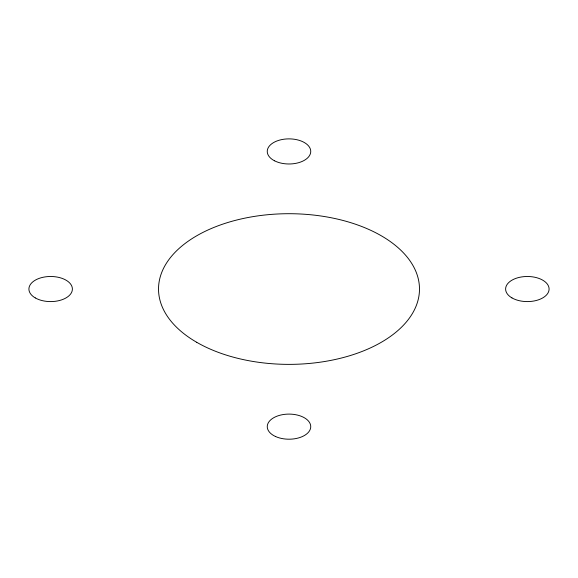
<?xml version="1.0" encoding="UTF-8"?>
<svg xmlns="http://www.w3.org/2000/svg" width="578" height="578" viewBox="0 0 578 578"><rect width="100%" height="100%" fill="white"/><g stroke="black" fill="none" stroke-linecap="round" stroke-linejoin="round"><path stroke-width="0.87" d="M275.67 436.571A21.747 12.557 0 0 0 310.545 428.356A21.747 12.557 0 0 0 280.785 415.026A21.747 12.557 0 0 0 275.67 436.571M196.737 342.306A130.483 75.335 0 0 0 415.04 308.536A130.483 75.335 0 0 0 255.23 216.273A130.483 75.335 0 0 0 196.737 342.306M35.272 297.916A21.747 12.557 0 0 0 71.65 292.287A21.747 12.557 0 0 0 45.019 276.913A21.747 12.557 0 0 0 35.272 297.916M274.478 160.778A21.747 12.557 0 0 0 310.278 154.015A21.747 12.557 0 0 0 282.237 139.493A21.747 12.557 0 0 0 274.478 160.778M511.978 297.916A21.747 12.557 0 0 0 548.356 292.287A21.747 12.557 0 0 0 521.724 276.913A21.747 12.557 0 0 0 511.978 297.916"/></g></svg>
